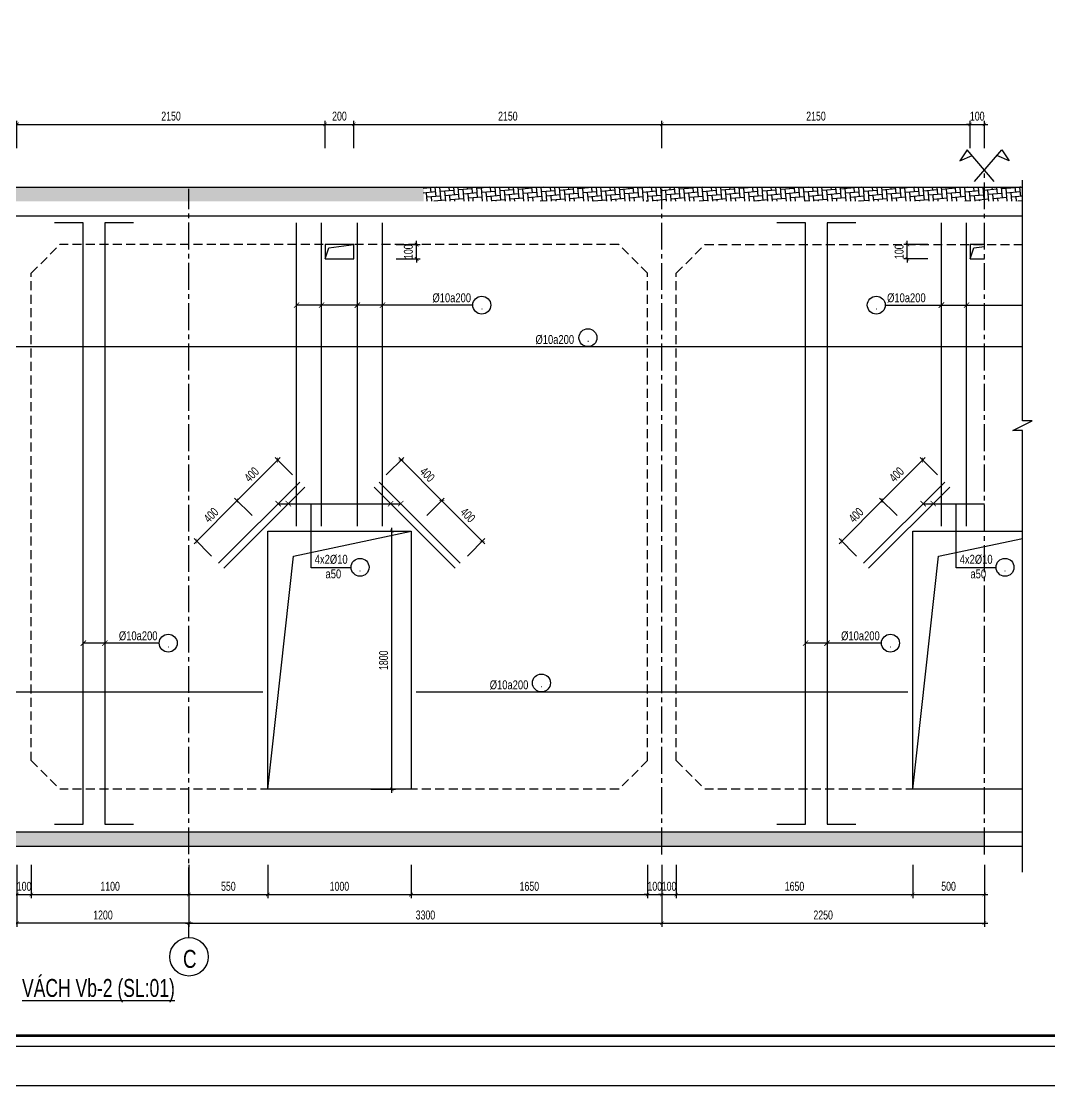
# Model space of a CAD drawing. Header units: millimetres. Extents: x -743195 to -406795, y -426565 to -367165.
# Drawn here: x -541139 to -512436, y -426565 to -396865 of the extents above; entities that cross this region are included whole.
import ezdxf
from ezdxf.enums import TextEntityAlignment as Align

# ---------------------------------------------------------------- set-up
doc = ezdxf.new("R2010")
doc.units = ezdxf.units.MM
doc.header["$LTSCALE"] = 1000
doc.header["$MEASUREMENT"] = 0
doc.linetypes.add('CENTER2', pattern=[1.125, 0.75, -0.125, 0.125, -0.125])
doc.linetypes.add('HIDDEN', pattern=[0.375, 0.25, -0.125])
for name, color, linetype in [('004HIDDEN', 252, 'HIDDEN'), ('8', 8, 'Continuous'), ('CDC-KHUNGTEN', 7, 'Continuous'), ('CDC.01.AXIS', 160, 'CENTER2'), ('CDC.02.DIM', 1, 'Continuous'), ('CDC.03.BORDER', 3, 'Continuous'), ('CDC.05.STEEL', 4, 'Continuous'), ('CDC.06.TEXT', 2, 'Continuous'), ('CDC.10.HATCH', 251, 'Continuous'), ('CDC.14.STEELNUM', 3, 'Continuous'), ('CDC.16.BIGTEXT', 6, 'Continuous'), ('KCS_CHI', 1, 'Continuous')]:
    doc.layers.add(name, color=color, linetype=linetype)
doc.styles.add('ARIAL', font='arial.ttf', dxfattribs={"width": 0.7})
doc.styles.add('KCS_SMTEXT', font='arial.ttf', dxfattribs={"width": 0.7})
doc.dimstyles.new('1.25', dxfattribs={"dimscale": 100, "dimtxt": 2.5, "dimasz": 1, "dimexe": 1, "dimexo": 0, "dimgap": 1, "dimtad": 1, "dimdec": 0, "dimlfac": 0.25, "dimdsep": 46, "dimtxsty": 'ARIAL', "dimblk": 'ARCHTICK', "dimcen": 1, "dimdle": 1, "dimclrd": 1, "dimclre": 1, "dimclrt": 2, "dimadec": 0, "dimazin": 0, "dimtfac": 0.00072, "dimtdec": 0, "dimtix": 1, "dimtmove": 2, "dimatfit": 3, "dimldrblk": 'ARCHTICK', "dimfxl": 1, "dimtolj": 1, "dimarcsym": 0})

# ---------------------------------------------------------------- blocks, each defined once
blk = doc.blocks.new('_ArchTick')
at = {"color": 0, "linetype": 'ByBlock', "const_width": 0.15}
blk.add_lwpolyline([(-0.5, -0.5), (0.5, 0.5)], dxfattribs=at)
blk = doc.blocks.new('*D171')
at = {"layer": 'CDC.02.DIM', "color": 1, "lineweight": -2, "transparency": 16777216}
for p, q in [((-536459, -420402), (-536459, -422131)), ((-523259, -420402), (-523259, -422131)), ((-536559, -422031), (-523159, -422031))]:
    blk.add_line(p, q, dxfattribs=at)
at = {"layer": 'Defpoints', "color": 0, "transparency": 16777216}
for p in [(-536459, -420402), (-523259, -420402), (-523259, -422031)]:
    blk.add_point(p, dxfattribs=at)
at = {"layer": 'CDC.02.DIM', "color": 1, "lineweight": -2, "transparency": 16777216, "xscale": 100, "yscale": 100, "zscale": 100, "rotation": 180}
blk.add_blockref('_ArchTick', (-536459, -422031), dxfattribs=at)
at = {"layer": 'CDC.02.DIM', "color": 1, "lineweight": -2, "transparency": 16777216, "xscale": 100, "yscale": 100, "zscale": 100}
blk.add_blockref('_ArchTick', (-523259, -422031), dxfattribs=at)
at = {"layer": 'CDC.02.DIM', "color": 2, "transparency": 16777216, "insert": (-529859, -421804), "char_height": 250, "attachment_point": 5, "style": 'ARIAL'}
blk.add_mtext('\\A1;3300', dxfattribs=at)
blk = doc.blocks.new('*D181')
at = {"layer": 'CDC.02.DIM', "color": 1, "lineweight": -2, "transparency": 16777216}
for p, q in [((-523259, -420402), (-523259, -422131)), ((-514259, -420402), (-514259, -422131)), ((-523359, -422031), (-514159, -422031))]:
    blk.add_line(p, q, dxfattribs=at)
at = {"layer": 'Defpoints', "color": 0, "transparency": 16777216}
for p in [(-523259, -420402), (-514259, -420402), (-514259, -422031)]:
    blk.add_point(p, dxfattribs=at)
at = {"layer": 'CDC.02.DIM', "color": 1, "lineweight": -2, "transparency": 16777216, "xscale": 100, "yscale": 100, "zscale": 100, "rotation": 180}
blk.add_blockref('_ArchTick', (-523259, -422031), dxfattribs=at)
at = {"layer": 'CDC.02.DIM', "color": 1, "lineweight": -2, "transparency": 16777216, "xscale": 100, "yscale": 100, "zscale": 100}
blk.add_blockref('_ArchTick', (-514259, -422031), dxfattribs=at)
at = {"layer": 'CDC.02.DIM', "color": 2, "transparency": 16777216, "insert": (-518759, -421804), "char_height": 250, "attachment_point": 5, "style": 'ARIAL'}
blk.add_mtext('\\A1;2250', dxfattribs=at)
blk = doc.blocks.new('*D185')
at = {"layer": 'CDC.02.DIM', "color": 1, "lineweight": -2, "transparency": 16777216}
for p, q in [((-541259, -420402), (-541259, -421331)), ((-540859, -420402), (-540859, -421331)), ((-541259, -421231), (-541359, -421231)), ((-541259, -421231), (-540859, -421231)), ((-540859, -421231), (-540759, -421231))]:
    blk.add_line(p, q, dxfattribs=at)
at = {"layer": 'Defpoints', "color": 0, "transparency": 16777216}
for p in [(-541259, -420402), (-540859, -420402), (-540859, -421231)]:
    blk.add_point(p, dxfattribs=at)
at = {"layer": 'CDC.02.DIM', "color": 1, "lineweight": -2, "transparency": 16777216, "xscale": 100, "yscale": 100, "zscale": 100}
blk.add_blockref('_ArchTick', (-541259, -421231), dxfattribs=at)
at = {"layer": 'CDC.02.DIM', "color": 1, "lineweight": -2, "transparency": 16777216, "xscale": 100, "yscale": 100, "zscale": 100, "rotation": 180}
blk.add_blockref('_ArchTick', (-540859, -421231), dxfattribs=at)
at = {"layer": 'CDC.02.DIM', "color": 2, "transparency": 16777216, "insert": (-541059, -421003), "char_height": 250, "attachment_point": 5, "style": 'ARIAL'}
blk.add_mtext('\\A1;100', dxfattribs=at)
blk = doc.blocks.new('*D186')
at = {"layer": 'CDC.02.DIM', "color": 1, "lineweight": -2, "transparency": 16777216}
for p, q in [((-540859, -420402), (-540859, -421331)), ((-536459, -420402), (-536459, -421331)), ((-540959, -421231), (-536359, -421231))]:
    blk.add_line(p, q, dxfattribs=at)
at = {"layer": 'Defpoints', "color": 0, "transparency": 16777216}
for p in [(-540859, -420402), (-536459, -420402), (-536459, -421231)]:
    blk.add_point(p, dxfattribs=at)
at = {"layer": 'CDC.02.DIM', "color": 1, "lineweight": -2, "transparency": 16777216, "xscale": 100, "yscale": 100, "zscale": 100, "rotation": 180}
blk.add_blockref('_ArchTick', (-540859, -421231), dxfattribs=at)
at = {"layer": 'CDC.02.DIM', "color": 1, "lineweight": -2, "transparency": 16777216, "xscale": 100, "yscale": 100, "zscale": 100}
blk.add_blockref('_ArchTick', (-536459, -421231), dxfattribs=at)
at = {"layer": 'CDC.02.DIM', "color": 2, "transparency": 16777216, "insert": (-538659, -421003), "char_height": 250, "attachment_point": 5, "style": 'ARIAL'}
blk.add_mtext('\\A1;1100', dxfattribs=at)
blk = doc.blocks.new('*D187')
at = {"layer": 'CDC.02.DIM', "color": 1, "lineweight": -2, "transparency": 16777216}
for p, q in [((-523659, -420402), (-523659, -421331)), ((-523259, -420402), (-523259, -421331)), ((-523659, -421231), (-523759, -421231)), ((-523659, -421231), (-523259, -421231)), ((-523259, -421231), (-523159, -421231))]:
    blk.add_line(p, q, dxfattribs=at)
at = {"layer": 'Defpoints', "color": 0, "transparency": 16777216}
for p in [(-523659, -420402), (-523259, -420402), (-523259, -421231)]:
    blk.add_point(p, dxfattribs=at)
at = {"layer": 'CDC.02.DIM', "color": 1, "lineweight": -2, "transparency": 16777216, "xscale": 100, "yscale": 100, "zscale": 100}
blk.add_blockref('_ArchTick', (-523659, -421231), dxfattribs=at)
at = {"layer": 'CDC.02.DIM', "color": 1, "lineweight": -2, "transparency": 16777216, "xscale": 100, "yscale": 100, "zscale": 100, "rotation": 180}
blk.add_blockref('_ArchTick', (-523259, -421231), dxfattribs=at)
at = {"layer": 'CDC.02.DIM', "color": 2, "transparency": 16777216, "insert": (-523459, -421003), "char_height": 250, "attachment_point": 5, "style": 'ARIAL'}
blk.add_mtext('\\A1;100', dxfattribs=at)
blk = doc.blocks.new('*D188')
at = {"layer": 'CDC.02.DIM', "color": 1, "lineweight": -2, "transparency": 16777216}
for p, q in [((-523259, -420402), (-523259, -421331)), ((-522859, -420402), (-522859, -421331)), ((-523259, -421231), (-523359, -421231)), ((-523259, -421231), (-522859, -421231)), ((-522859, -421231), (-522759, -421231))]:
    blk.add_line(p, q, dxfattribs=at)
at = {"layer": 'Defpoints', "color": 0, "transparency": 16777216}
for p in [(-523259, -420402), (-522859, -420402), (-522859, -421231)]:
    blk.add_point(p, dxfattribs=at)
at = {"layer": 'CDC.02.DIM', "color": 1, "lineweight": -2, "transparency": 16777216, "xscale": 100, "yscale": 100, "zscale": 100}
blk.add_blockref('_ArchTick', (-523259, -421231), dxfattribs=at)
at = {"layer": 'CDC.02.DIM', "color": 1, "lineweight": -2, "transparency": 16777216, "xscale": 100, "yscale": 100, "zscale": 100, "rotation": 180}
blk.add_blockref('_ArchTick', (-522859, -421231), dxfattribs=at)
at = {"layer": 'CDC.02.DIM', "color": 2, "transparency": 16777216, "insert": (-523059, -421003), "char_height": 250, "attachment_point": 5, "style": 'ARIAL'}
blk.add_mtext('\\A1;100', dxfattribs=at)
blk = doc.blocks.new('*D189')
at = {"layer": 'CDC.02.DIM', "color": 1, "lineweight": -2, "transparency": 16777216}
for p, q in [((-522859, -420402), (-522859, -421331)), ((-516259, -420402), (-516259, -421331)), ((-522959, -421231), (-516159, -421231))]:
    blk.add_line(p, q, dxfattribs=at)
at = {"layer": 'Defpoints', "color": 0, "transparency": 16777216}
for p in [(-522859, -420402), (-516259, -420402), (-516259, -421231)]:
    blk.add_point(p, dxfattribs=at)
at = {"layer": 'CDC.02.DIM', "color": 1, "lineweight": -2, "transparency": 16777216, "xscale": 100, "yscale": 100, "zscale": 100, "rotation": 180}
blk.add_blockref('_ArchTick', (-522859, -421231), dxfattribs=at)
at = {"layer": 'CDC.02.DIM', "color": 1, "lineweight": -2, "transparency": 16777216, "xscale": 100, "yscale": 100, "zscale": 100}
blk.add_blockref('_ArchTick', (-516259, -421231), dxfattribs=at)
at = {"layer": 'CDC.02.DIM', "color": 2, "transparency": 16777216, "insert": (-519559, -421003), "char_height": 250, "attachment_point": 5, "style": 'ARIAL'}
blk.add_mtext('\\A1;1650', dxfattribs=at)
blk = doc.blocks.new('*D196')
at = {"layer": 'CDC.02.DIM', "color": 1, "lineweight": -2, "transparency": 16777216}
for p, q in [((-535186, -410310), (-533913, -409037)), ((-533566, -409525), (-534055, -409037)), ((-534698, -410657), (-535186, -410168))]:
    blk.add_line(p, q, dxfattribs=at)
at = {"layer": 'Defpoints', "color": 0, "transparency": 16777216}
for p in [(-533984, -409108), (-533566, -409525), (-534698, -410657)]:
    blk.add_point(p, dxfattribs=at)
at = {"layer": 'CDC.02.DIM', "color": 1, "lineweight": -2, "transparency": 16777216, "xscale": 100, "yscale": 100, "zscale": 100}
for p, rotation in [((-533984, -409108), 45.00000000000148), ((-535115, -410239), 225.0000000000015)]:
    blk.add_blockref('_ArchTick', p, dxfattribs=dict(at, rotation=rotation))
at = {"layer": 'CDC.02.DIM', "color": 2, "transparency": 16777216, "insert": (-534710, -409512), "char_height": 250, "attachment_point": 5, "rotation": 45, "style": 'ARIAL'}
blk.add_mtext('\\A1;400', dxfattribs=at)
blk = doc.blocks.new('*D197')
at = {"layer": 'CDC.02.DIM', "color": 1, "lineweight": -2, "transparency": 16777216}
for p, q in [((-536317, -411441), (-535044, -410168)), ((-534698, -410657), (-535186, -410168)), ((-535829, -411788), (-536317, -411300))]:
    blk.add_line(p, q, dxfattribs=at)
at = {"layer": 'Defpoints', "color": 0, "transparency": 16777216}
for p in [(-535115, -410239), (-534698, -410657), (-535829, -411788)]:
    blk.add_point(p, dxfattribs=at)
at = {"layer": 'CDC.02.DIM', "color": 1, "lineweight": -2, "transparency": 16777216, "xscale": 100, "yscale": 100, "zscale": 100}
for p, rotation in [((-535115, -410239), 44.99999999999853), ((-536247, -411370), 224.9999999999985)]:
    blk.add_blockref('_ArchTick', p, dxfattribs=dict(at, rotation=rotation))
at = {"layer": 'CDC.02.DIM', "color": 2, "transparency": 16777216, "insert": (-535842, -410644), "char_height": 250, "attachment_point": 5, "rotation": 45, "style": 'ARIAL'}
blk.add_mtext('\\A1;400', dxfattribs=at)
blk = doc.blocks.new('*D198')
at = {"layer": 'CDC.02.DIM', "color": 1, "lineweight": -2, "transparency": 16777216}
for p, q in [((-530951, -409525), (-530463, -409037)), ((-529332, -410310), (-530604, -409037)), ((-529820, -410657), (-529332, -410168))]:
    blk.add_line(p, q, dxfattribs=at)
at = {"layer": 'Defpoints', "color": 0, "transparency": 16777216}
for p in [(-530534, -409108), (-530951, -409525), (-529820, -410657)]:
    blk.add_point(p, dxfattribs=at)
at = {"layer": 'CDC.02.DIM', "color": 1, "lineweight": -2, "transparency": 16777216, "xscale": 100, "yscale": 100, "zscale": 100}
for p, rotation in [((-530534, -409108), 134.9999999999985), ((-529402, -410239), 314.9999999999985)]:
    blk.add_blockref('_ArchTick', p, dxfattribs=dict(at, rotation=rotation))
at = {"layer": 'CDC.02.DIM', "color": 2, "transparency": 16777216, "insert": (-529807, -409512), "char_height": 250, "attachment_point": 5, "rotation": 315, "style": 'ARIAL'}
blk.add_mtext('\\A1;400', dxfattribs=at)
blk = doc.blocks.new('*D199')
at = {"layer": 'CDC.02.DIM', "color": 1, "lineweight": -2, "transparency": 16777216}
for p, q in [((-529820, -410657), (-529332, -410168)), ((-528200, -411441), (-529473, -410168)), ((-528689, -411788), (-528200, -411300))]:
    blk.add_line(p, q, dxfattribs=at)
at = {"layer": 'Defpoints', "color": 0, "transparency": 16777216}
for p in [(-529402, -410239), (-529820, -410657), (-528689, -411788)]:
    blk.add_point(p, dxfattribs=at)
at = {"layer": 'CDC.02.DIM', "color": 1, "lineweight": -2, "transparency": 16777216, "xscale": 100, "yscale": 100, "zscale": 100}
for p, rotation in [((-529402, -410239), 135.0000000000015), ((-528271, -411370), 315.0000000000015)]:
    blk.add_blockref('_ArchTick', p, dxfattribs=dict(at, rotation=rotation))
at = {"layer": 'CDC.02.DIM', "color": 2, "transparency": 16777216, "insert": (-528676, -410644), "char_height": 250, "attachment_point": 5, "rotation": 315, "style": 'ARIAL'}
blk.add_mtext('\\A1;400', dxfattribs=at)
blk = doc.blocks.new('*D200')
at = {"layer": 'CDC.02.DIM', "color": 1, "lineweight": -2, "transparency": 16777216}
for p, q in [((-530798, -418395), (-530798, -410995)), ((-531383, -411095), (-530698, -411095)), ((-531383, -418295), (-530698, -418295))]:
    blk.add_line(p, q, dxfattribs=at)
at = {"layer": 'Defpoints', "color": 0, "transparency": 16777216}
for p in [(-531383, -411095), (-530798, -411095), (-531383, -418295)]:
    blk.add_point(p, dxfattribs=at)
at = {"layer": 'CDC.02.DIM', "color": 1, "lineweight": -2, "transparency": 16777216, "xscale": 100, "yscale": 100, "zscale": 100}
for p, rotation in [((-530798, -411095), 90), ((-530798, -418295), 270)]:
    blk.add_blockref('_ArchTick', p, dxfattribs=dict(at, rotation=rotation))
at = {"layer": 'CDC.02.DIM', "color": 2, "transparency": 16777216, "insert": (-531026, -414695), "char_height": 250, "attachment_point": 5, "rotation": 90, "style": 'ARIAL'}
blk.add_mtext('\\A1;1800', dxfattribs=at)
blk = doc.blocks.new('*D201')
at = {"layer": 'CDC.02.DIM', "color": 1, "lineweight": -2, "transparency": 16777216}
for p, q in [((-530107, -403095), (-530107, -402995)), ((-530677, -403095), (-530007, -403095)), ((-530107, -403495), (-530107, -403095)), ((-530677, -403495), (-530007, -403495)), ((-530107, -403495), (-530107, -403595))]:
    blk.add_line(p, q, dxfattribs=at)
at = {"layer": 'Defpoints', "color": 0, "transparency": 16777216}
for p in [(-530677, -403095), (-530107, -403095), (-530677, -403495)]:
    blk.add_point(p, dxfattribs=at)
at = {"layer": 'CDC.02.DIM', "color": 1, "lineweight": -2, "transparency": 16777216, "xscale": 100, "yscale": 100, "zscale": 100}
for p, rotation in [((-530107, -403095), 270), ((-530107, -403495), 90)]:
    blk.add_blockref('_ArchTick', p, dxfattribs=dict(at, rotation=rotation))
at = {"layer": 'CDC.02.DIM', "color": 2, "transparency": 16777216, "insert": (-530335, -403295), "char_height": 250, "attachment_point": 5, "rotation": 90, "style": 'ARIAL'}
blk.add_mtext('\\A1;100', dxfattribs=at)
blk = doc.blocks.new('*D202')
at = {"layer": 'CDC.02.DIM', "color": 1, "lineweight": -2, "transparency": 16777216}
for p, q in [((-517186, -410310), (-515913, -409037)), ((-515566, -409525), (-516055, -409037)), ((-516698, -410657), (-517186, -410168))]:
    blk.add_line(p, q, dxfattribs=at)
at = {"layer": 'Defpoints', "color": 0, "transparency": 16777216}
for p in [(-515984, -409108), (-515566, -409525), (-516698, -410657)]:
    blk.add_point(p, dxfattribs=at)
at = {"layer": 'CDC.02.DIM', "color": 1, "lineweight": -2, "transparency": 16777216, "xscale": 100, "yscale": 100, "zscale": 100}
for p, rotation in [((-515984, -409108), 45.00000000000148), ((-517115, -410239), 225.0000000000015)]:
    blk.add_blockref('_ArchTick', p, dxfattribs=dict(at, rotation=rotation))
at = {"layer": 'CDC.02.DIM', "color": 2, "transparency": 16777216, "insert": (-516710, -409512), "char_height": 250, "attachment_point": 5, "rotation": 45, "style": 'ARIAL'}
blk.add_mtext('\\A1;400', dxfattribs=at)
blk = doc.blocks.new('*D203')
at = {"layer": 'CDC.02.DIM', "color": 1, "lineweight": -2, "transparency": 16777216}
for p, q in [((-518317, -411441), (-517044, -410168)), ((-516698, -410657), (-517186, -410168)), ((-517829, -411788), (-518317, -411300))]:
    blk.add_line(p, q, dxfattribs=at)
at = {"layer": 'Defpoints', "color": 0, "transparency": 16777216}
for p in [(-517115, -410239), (-516698, -410657), (-517829, -411788)]:
    blk.add_point(p, dxfattribs=at)
at = {"layer": 'CDC.02.DIM', "color": 1, "lineweight": -2, "transparency": 16777216, "xscale": 100, "yscale": 100, "zscale": 100}
for p, rotation in [((-517115, -410239), 44.99999999999853), ((-518247, -411370), 224.9999999999985)]:
    blk.add_blockref('_ArchTick', p, dxfattribs=dict(at, rotation=rotation))
at = {"layer": 'CDC.02.DIM', "color": 2, "transparency": 16777216, "insert": (-517842, -410644), "char_height": 250, "attachment_point": 5, "rotation": 45, "style": 'ARIAL'}
blk.add_mtext('\\A1;400', dxfattribs=at)
blk = doc.blocks.new('*D204')
at = {"layer": 'CDC.02.DIM', "color": 1, "lineweight": -2, "transparency": 16777216}
for p, q in [((-516410, -403095), (-516410, -402995)), ((-515841, -403095), (-516510, -403095)), ((-516410, -403495), (-516410, -403095)), ((-515841, -403495), (-516510, -403495)), ((-516410, -403495), (-516410, -403595))]:
    blk.add_line(p, q, dxfattribs=at)
at = {"layer": 'Defpoints', "color": 0, "transparency": 16777216}
for p in [(-516410, -403095), (-515841, -403095), (-515841, -403495)]:
    blk.add_point(p, dxfattribs=at)
at = {"layer": 'CDC.02.DIM', "color": 1, "lineweight": -2, "transparency": 16777216, "xscale": 100, "yscale": 100, "zscale": 100}
for p, rotation in [((-516410, -403095), 270), ((-516410, -403495), 90)]:
    blk.add_blockref('_ArchTick', p, dxfattribs=dict(at, rotation=rotation))
at = {"layer": 'CDC.02.DIM', "color": 2, "transparency": 16777216, "insert": (-516638, -403295), "char_height": 250, "attachment_point": 5, "rotation": 90, "style": 'ARIAL'}
blk.add_mtext('\\A1;100', dxfattribs=at)
blk = doc.blocks.new('*D208')
at = {"layer": 'CDC.02.DIM', "color": 1, "lineweight": -2, "transparency": 16777216}
for p, q in [((-541359, -399741), (-532559, -399741)), ((-541259, -400410), (-541259, -399641)), ((-532659, -400410), (-532659, -399641))]:
    blk.add_line(p, q, dxfattribs=at)
at = {"layer": 'Defpoints', "color": 0, "transparency": 16777216}
for p in [(-532659, -399741), (-541259, -400410), (-532659, -400410)]:
    blk.add_point(p, dxfattribs=at)
at = {"layer": 'CDC.02.DIM', "color": 1, "lineweight": -2, "transparency": 16777216, "xscale": 100, "yscale": 100, "zscale": 100, "rotation": 180}
blk.add_blockref('_ArchTick', (-541259, -399741), dxfattribs=at)
at = {"layer": 'CDC.02.DIM', "color": 1, "lineweight": -2, "transparency": 16777216, "xscale": 100, "yscale": 100, "zscale": 100}
blk.add_blockref('_ArchTick', (-532659, -399741), dxfattribs=at)
at = {"layer": 'CDC.02.DIM', "color": 2, "transparency": 16777216, "insert": (-536959, -399513), "char_height": 250, "attachment_point": 5, "style": 'ARIAL'}
blk.add_mtext('\\A1;2150', dxfattribs=at)
blk = doc.blocks.new('*D209')
at = {"layer": 'CDC.02.DIM', "color": 1, "lineweight": -2, "transparency": 16777216}
for p, q in [((-532759, -399741), (-531759, -399741)), ((-532659, -400410), (-532659, -399641)), ((-531859, -400410), (-531859, -399641))]:
    blk.add_line(p, q, dxfattribs=at)
at = {"layer": 'Defpoints', "color": 0, "transparency": 16777216}
for p in [(-531859, -399741), (-532659, -400410), (-531859, -400410)]:
    blk.add_point(p, dxfattribs=at)
at = {"layer": 'CDC.02.DIM', "color": 1, "lineweight": -2, "transparency": 16777216, "xscale": 100, "yscale": 100, "zscale": 100, "rotation": 180}
blk.add_blockref('_ArchTick', (-532659, -399741), dxfattribs=at)
at = {"layer": 'CDC.02.DIM', "color": 1, "lineweight": -2, "transparency": 16777216, "xscale": 100, "yscale": 100, "zscale": 100}
blk.add_blockref('_ArchTick', (-531859, -399741), dxfattribs=at)
at = {"layer": 'CDC.02.DIM', "color": 2, "transparency": 16777216, "insert": (-532259, -399513), "char_height": 250, "attachment_point": 5, "style": 'ARIAL'}
blk.add_mtext('\\A1;200', dxfattribs=at)
blk = doc.blocks.new('*D210')
at = {"layer": 'CDC.02.DIM', "color": 1, "lineweight": -2, "transparency": 16777216}
for p, q in [((-531959, -399741), (-523159, -399741)), ((-531859, -400410), (-531859, -399641)), ((-523259, -400410), (-523259, -399641))]:
    blk.add_line(p, q, dxfattribs=at)
at = {"layer": 'Defpoints', "color": 0, "transparency": 16777216}
for p in [(-523259, -399741), (-531859, -400410), (-523259, -400410)]:
    blk.add_point(p, dxfattribs=at)
at = {"layer": 'CDC.02.DIM', "color": 1, "lineweight": -2, "transparency": 16777216, "xscale": 100, "yscale": 100, "zscale": 100, "rotation": 180}
blk.add_blockref('_ArchTick', (-531859, -399741), dxfattribs=at)
at = {"layer": 'CDC.02.DIM', "color": 1, "lineweight": -2, "transparency": 16777216, "xscale": 100, "yscale": 100, "zscale": 100}
blk.add_blockref('_ArchTick', (-523259, -399741), dxfattribs=at)
at = {"layer": 'CDC.02.DIM', "color": 2, "transparency": 16777216, "insert": (-527559, -399513), "char_height": 250, "attachment_point": 5, "style": 'ARIAL'}
blk.add_mtext('\\A1;2150', dxfattribs=at)
blk = doc.blocks.new('*D211')
at = {"layer": 'CDC.02.DIM', "color": 1, "lineweight": -2, "transparency": 16777216}
for p, q in [((-523359, -399741), (-514559, -399741)), ((-523259, -400410), (-523259, -399641)), ((-514659, -400410), (-514659, -399641))]:
    blk.add_line(p, q, dxfattribs=at)
at = {"layer": 'Defpoints', "color": 0, "transparency": 16777216}
for p in [(-514659, -399741), (-523259, -400410), (-514659, -400410)]:
    blk.add_point(p, dxfattribs=at)
at = {"layer": 'CDC.02.DIM', "color": 1, "lineweight": -2, "transparency": 16777216, "xscale": 100, "yscale": 100, "zscale": 100, "rotation": 180}
blk.add_blockref('_ArchTick', (-523259, -399741), dxfattribs=at)
at = {"layer": 'CDC.02.DIM', "color": 1, "lineweight": -2, "transparency": 16777216, "xscale": 100, "yscale": 100, "zscale": 100}
blk.add_blockref('_ArchTick', (-514659, -399741), dxfattribs=at)
at = {"layer": 'CDC.02.DIM', "color": 2, "transparency": 16777216, "insert": (-518959, -399513), "char_height": 250, "attachment_point": 5, "style": 'ARIAL'}
blk.add_mtext('\\A1;2150', dxfattribs=at)
blk = doc.blocks.new('*D212')
at = {"layer": 'CDC.02.DIM', "color": 1, "lineweight": -2, "transparency": 16777216}
for p, q in [((-514659, -399741), (-514759, -399741)), ((-514659, -400410), (-514659, -399641)), ((-514659, -399741), (-514259, -399741)), ((-514259, -400410), (-514259, -399641)), ((-514259, -399741), (-514159, -399741))]:
    blk.add_line(p, q, dxfattribs=at)
at = {"layer": 'Defpoints', "color": 0, "transparency": 16777216}
for p in [(-514259, -399741), (-514659, -400410), (-514259, -400410)]:
    blk.add_point(p, dxfattribs=at)
at = {"layer": 'CDC.02.DIM', "color": 1, "lineweight": -2, "transparency": 16777216, "xscale": 100, "yscale": 100, "zscale": 100}
blk.add_blockref('_ArchTick', (-514659, -399741), dxfattribs=at)
at = {"layer": 'CDC.02.DIM', "color": 1, "lineweight": -2, "transparency": 16777216, "xscale": 100, "yscale": 100, "zscale": 100, "rotation": 180}
blk.add_blockref('_ArchTick', (-514259, -399741), dxfattribs=at)
at = {"layer": 'CDC.02.DIM', "color": 2, "transparency": 16777216, "insert": (-514459, -399513), "char_height": 250, "attachment_point": 5, "style": 'ARIAL'}
blk.add_mtext('\\A1;100', dxfattribs=at)
blk = doc.blocks.new('*D321')
at = {"layer": 'CDC.02.DIM', "color": 1, "lineweight": -2, "transparency": 16777216}
for p, q in [((-534259, -420402), (-534259, -421331)), ((-530259, -420402), (-530259, -421331)), ((-534359, -421231), (-530159, -421231))]:
    blk.add_line(p, q, dxfattribs=at)
at = {"layer": 'Defpoints', "color": 0, "transparency": 16777216}
for p in [(-534259, -420402), (-530259, -420402), (-530259, -421231)]:
    blk.add_point(p, dxfattribs=at)
at = {"layer": 'CDC.02.DIM', "color": 1, "lineweight": -2, "transparency": 16777216, "xscale": 100, "yscale": 100, "zscale": 100, "rotation": 180}
blk.add_blockref('_ArchTick', (-534259, -421231), dxfattribs=at)
at = {"layer": 'CDC.02.DIM', "color": 1, "lineweight": -2, "transparency": 16777216, "xscale": 100, "yscale": 100, "zscale": 100}
blk.add_blockref('_ArchTick', (-530259, -421231), dxfattribs=at)
at = {"layer": 'CDC.02.DIM', "color": 2, "transparency": 16777216, "insert": (-532259, -421003), "char_height": 250, "attachment_point": 5, "style": 'ARIAL'}
blk.add_mtext('\\A1;1000', dxfattribs=at)
blk = doc.blocks.new('*D322')
at = {"layer": 'CDC.02.DIM', "color": 1, "lineweight": -2, "transparency": 16777216}
for p, q in [((-530259, -420402), (-530259, -421331)), ((-523659, -420402), (-523659, -421331)), ((-530359, -421231), (-523559, -421231))]:
    blk.add_line(p, q, dxfattribs=at)
at = {"layer": 'Defpoints', "color": 0, "transparency": 16777216}
for p in [(-530259, -420402), (-523659, -420402), (-523659, -421231)]:
    blk.add_point(p, dxfattribs=at)
at = {"layer": 'CDC.02.DIM', "color": 1, "lineweight": -2, "transparency": 16777216, "xscale": 100, "yscale": 100, "zscale": 100, "rotation": 180}
blk.add_blockref('_ArchTick', (-530259, -421231), dxfattribs=at)
at = {"layer": 'CDC.02.DIM', "color": 1, "lineweight": -2, "transparency": 16777216, "xscale": 100, "yscale": 100, "zscale": 100}
blk.add_blockref('_ArchTick', (-523659, -421231), dxfattribs=at)
at = {"layer": 'CDC.02.DIM', "color": 2, "transparency": 16777216, "insert": (-526959, -421003), "char_height": 250, "attachment_point": 5, "style": 'ARIAL'}
blk.add_mtext('\\A1;1650', dxfattribs=at)
blk = doc.blocks.new('*D323')
at = {"layer": 'CDC.02.DIM', "color": 1, "lineweight": -2, "transparency": 16777216}
for p, q in [((-516259, -420402), (-516259, -421331)), ((-514259, -420402), (-514259, -421331)), ((-516359, -421231), (-514159, -421231))]:
    blk.add_line(p, q, dxfattribs=at)
at = {"layer": 'Defpoints', "color": 0, "transparency": 16777216}
for p in [(-516259, -420402), (-514259, -420402), (-514259, -421231)]:
    blk.add_point(p, dxfattribs=at)
at = {"layer": 'CDC.02.DIM', "color": 1, "lineweight": -2, "transparency": 16777216, "xscale": 100, "yscale": 100, "zscale": 100, "rotation": 180}
blk.add_blockref('_ArchTick', (-516259, -421231), dxfattribs=at)
at = {"layer": 'CDC.02.DIM', "color": 1, "lineweight": -2, "transparency": 16777216, "xscale": 100, "yscale": 100, "zscale": 100}
blk.add_blockref('_ArchTick', (-514259, -421231), dxfattribs=at)
at = {"layer": 'CDC.02.DIM', "color": 2, "transparency": 16777216, "insert": (-515259, -421003), "char_height": 250, "attachment_point": 5, "style": 'ARIAL'}
blk.add_mtext('\\A1;500', dxfattribs=at)
blk = doc.blocks.new('KHUNG A1')
at = {"layer": 'CDC-KHUNGTEN', "color": 8}
blk.add_lwpolyline([(10368.18, 709.17), (10447.22, 709.17), (10447.22, 1281.17), (9647.22, 1281.17), (9647.22, 709.17), (10368.18, 709.17)], dxfattribs=at)
at = {"layer": 'CDC-KHUNGTEN', "color": 255, "lineweight": 60}
blk.add_lwpolyline([(10366.22, 712.17), (10366.22, 1278.17), (9650.22, 1278.17), (9650.22, 712.17), (10366.22, 712.17)], close=True, dxfattribs=at)
at = {"layer": 'Defpoints', "color": 1, "ltscale": 0.2}
blk.add_lwpolyline([(9617.22, 698.17), (9617.22, 1292.17), (10458.22, 1292.17), (10458.22, 698.17), (9617.22, 698.17)], close=True, dxfattribs=at)
blk = doc.blocks.new('*D475')
at = {"layer": 'CDC.02.DIM', "color": 1, "lineweight": -2, "transparency": 16777216}
for p, q in [((-536459, -420402), (-536459, -421331)), ((-534259, -420402), (-534259, -421331)), ((-536559, -421231), (-534159, -421231))]:
    blk.add_line(p, q, dxfattribs=at)
at = {"layer": 'Defpoints', "color": 0, "transparency": 16777216}
for p in [(-536459, -420402), (-534259, -420402), (-534259, -421231)]:
    blk.add_point(p, dxfattribs=at)
at = {"layer": 'CDC.02.DIM', "color": 1, "lineweight": -2, "transparency": 16777216, "xscale": 100, "yscale": 100, "zscale": 100, "rotation": 180}
blk.add_blockref('_ArchTick', (-536459, -421231), dxfattribs=at)
at = {"layer": 'CDC.02.DIM', "color": 1, "lineweight": -2, "transparency": 16777216, "xscale": 100, "yscale": 100, "zscale": 100}
blk.add_blockref('_ArchTick', (-534259, -421231), dxfattribs=at)
at = {"layer": 'CDC.02.DIM', "color": 2, "transparency": 16777216, "insert": (-535359, -421003), "char_height": 250, "attachment_point": 5, "style": 'ARIAL'}
blk.add_mtext('\\A1;550', dxfattribs=at)
blk = doc.blocks.new('*D476')
at = {"layer": 'CDC.02.DIM', "color": 1, "lineweight": -2, "transparency": 16777216}
for p, q in [((-541259, -420402), (-541259, -422131)), ((-536459, -420402), (-536459, -422131)), ((-536359, -422031), (-541359, -422031))]:
    blk.add_line(p, q, dxfattribs=at)
at = {"layer": 'Defpoints', "color": 0, "transparency": 16777216}
for p in [(-541259, -420402), (-536459, -420402), (-541259, -422031)]:
    blk.add_point(p, dxfattribs=at)
at = {"layer": 'CDC.02.DIM', "color": 1, "lineweight": -2, "transparency": 16777216, "xscale": 100, "yscale": 100, "zscale": 100, "rotation": 180}
blk.add_blockref('_ArchTick', (-541259, -422031), dxfattribs=at)
at = {"layer": 'CDC.02.DIM', "color": 1, "lineweight": -2, "transparency": 16777216, "xscale": 100, "yscale": 100, "zscale": 100}
blk.add_blockref('_ArchTick', (-536459, -422031), dxfattribs=at)
at = {"layer": 'CDC.02.DIM', "color": 2, "transparency": 16777216, "insert": (-538859, -421804), "char_height": 250, "attachment_point": 5, "style": 'ARIAL'}
blk.add_mtext('\\A1;1200', dxfattribs=at)

msp = doc.modelspace()

# ---------------------------------------------------------------- hatches: boundary and pattern name
at = {"layer": '8'}
h = msp.add_hatch(dxfattribs=at)
h.set_pattern_fill('AR-HBONE', color=256, scale=32, angle=49.95578)
h.set_pattern_definition([(94.95578, (-954704.53, -394871.94), (-138.579015, 116.46397), [384, -128]), (184.95578, (-954715.59, -394744.42), (-138.579015, 116.46397), [384, -128])])
h.paths.add_polyline_path([(-529911.7, -401888), (-529911.7, -401495.4), (-560287.3, -401495.4), (-560287.3, -401888)])
h = msp.add_hatch(dxfattribs=at)
h.set_pattern_fill('AR-HBONE', color=256, scale=32, angle=49.95578)
h.set_pattern_definition([(94.95578, (-924337.08, -394871.94), (-138.579015, 116.46397), [384, -128]), (184.95578, (-924348.14, -394744.42), (-138.579015, 116.46397), [384, -128])])
h.paths.add_polyline_path([(-513199.2, -401888), (-513199.2, -401495.4), (-529919.8, -401495.4), (-529919.8, -401888)])
at = {"layer": 'CDC.10.HATCH'}
h = msp.add_hatch(dxfattribs=at)
h.set_pattern_fill('AR-CONC', color=256, scale=50, style=0)
h.set_pattern_definition([(50, (-481461.27, -279128.45), (358.6301, -31.37607), [37.5, -412.5]), (355, (-481461.27, -279128.45), (-69.3757, 376.0961), [30, -330]), (100.4514, (-481431.4, -279131.06), (289.2547, 344.7198), [31.8701, -350.57106]), (46.1842, (-481461.27, -279028.45), (533.6205, -82.7595), [56.25, -618.75]), (96.6356, (-481416.8, -279035.35), (467.3314, 487.059), [47.8051, -525.8565]), (351.1842, (-481461.27, -279028.45), (467.331, 487.0593), [45, -495]), (21, (-481411.27, -279053.45), (298.4535, -201.30945), [37.5, -412.5]), (326, (-481411.27, -279053.45), (121.6577, 362.575), [30, -330]), (71.4514, (-481386.4, -279070.23), (420.1113, 161.26525), [31.8701, -350.57106]), (37.5, (-481461.27, -279128.45), (6.07993, 166.44693), [0, -326, 0, -335, 0, -331.25]), (7.5, (-481461.27, -279128.45), (131.53477, 197.20586), [0, -191, 0, -318.5, 0, -126.25]), (327.5, (-481572.77, -279128.45), (266.91122, -11.27744), [0, -125, 0, -390, 0, -517.5]), (317.5, (-481622.77, -279128.45), (291.5931, 50.0525), [0, -162.5, 0, -259, 0, -367.5])])
h.paths.add_polyline_path([(-546458.8, -419495.4), (-559658.8, -419495.4), (-559658.8, -419895.4), (-546458.8, -419895.4)])
h.paths.add_polyline_path([(-525258.8, -419495.4), (-546458.8, -419495.4), (-546458.8, -419895.4), (-525258.8, -419895.4)])
h.paths.add_polyline_path([(-514258.8, -419895.4), (-514258.8, -419495.4), (-525258.8, -419495.4), (-525258.8, -419895.4)])

# ---------------------------------------------------------------- linework, layer by layer
at = {"layer": '004HIDDEN'}
for p, q in [((-540858.8, -403895.4), (-540058.8, -403095.4)), ((-524458.8, -403095.4), (-540058.8, -403095.4)), ((-523658.8, -403895.4), (-524458.8, -403095.4)), ((-522858.8, -403895.4), (-522058.8, -403095.4)), ((-522058.8, -403095.4), (-513199.2, -403095.4)), ((-540858.8, -417495.4), (-540858.8, -403895.4)), ((-523658.8, -417495.4), (-523658.8, -403895.4)), ((-522858.8, -417495.4), (-522858.8, -403895.4)), ((-540858.8, -417495.4), (-540058.8, -418295.4)), ((-523658.8, -417495.4), (-524458.8, -418295.4)), ((-522858.8, -417495.4), (-522058.8, -418295.4)), ((-524458.8, -418295.4), (-540058.8, -418295.4)), ((-513199.2, -418295.4), (-522058.8, -418295.4))]:
    msp.add_line(p, q, dxfattribs=at)
at = {"layer": 'CDC.01.AXIS'}
for p, q in [((-514258.8, -420109.8), (-514258.8, -401017.7)), ((-536458.8, -421231), (-536458.8, -401537)), ((-523258.8, -420109.8), (-523258.8, -401537))]:
    msp.add_line(p, q, dxfattribs=at)
at = {"layer": 'CDC.02.DIM'}
for p, q in [((-513199.2, -419895.4), (-561858.8, -419895.4)), ((-536458.8, -422431.3), (-536458.8, -422031.3))]:
    msp.add_line(p, q, dxfattribs=at)
at = {"layer": 'CDC.03.BORDER'}
for p, q in [((-514742, -400449.1), (-514947.9, -400757.8)), ((-514947.9, -400757.8), (-514601.9, -400614)), ((-513986.6, -401338), (-514742, -400449.1)), ((-514531, -401338), (-513775.6, -400449.1)), ((-513569.7, -400757.8), (-513915.7, -400614)), ((-513775.6, -400449.1), (-513569.7, -400757.8)), ((-561188.5, -401495.4), (-530971.4, -401495.4)), ((-530971.4, -401495.4), (-513199.2, -401495.4))]:
    msp.add_line(p, q, dxfattribs=at)
at = {"layer": 'CDC.03.BORDER', "ltscale": 5}
for p, q in [((-560258.8, -402295.4), (-513199.2, -402295.4)), ((-513199.2, -419495.4), (-561858.8, -419495.4))]:
    msp.add_line(p, q, dxfattribs=at)
at = {"layer": 'CDC.03.BORDER', "elevation": 0}
for points in [[(-532658.8, -403495.4), (-531858.8, -403495.4), (-531858.8, -403095.4), (-532658.8, -403095.4)], [(-534258.8, -411095.4), (-530258.8, -411095.4), (-530258.8, -418295.4), (-534258.8, -418295.4)]]:
    msp.add_lwpolyline(points, close=True, dxfattribs=at)
for points in [[(-514258.8, -403095.4), (-514658.8, -403095.4), (-514658.8, -403495.4), (-514258.8, -403495.4)], [(-513199.2, -418295.4), (-516258.8, -418295.4), (-516258.8, -411095.4), (-513199.2, -411095.4)]]:
    msp.add_lwpolyline(points, dxfattribs=at)
at = {"layer": 'CDC.05.STEEL', "ltscale": 5}
for p, q in [((-533458.8, -410955.4), (-533458.8, -402486.1)), ((-532758.8, -410955.4), (-532758.8, -402486.1)), ((-531758.8, -410955.4), (-531758.8, -402486.1)), ((-531058.8, -410955.4), (-531058.8, -402486.1)), ((-515458.8, -410955.4), (-515458.8, -402486.1)), ((-514758.8, -410955.4), (-514758.8, -402486.1)), ((-560118.8, -405943.7), (-513199.2, -405943.7)), ((-533367.9, -409723.6), (-535630.6, -411986.4)), ((-531149.8, -409723.6), (-528887, -411986.4)), ((-515367.9, -409723.6), (-517630.6, -411986.4)), ((-533226.4, -409865.1), (-535489.2, -412127.8)), ((-531291.2, -409865.1), (-529028.4, -412127.8)), ((-515226.4, -409865.1), (-517489.2, -412127.8)), ((-548318.8, -415578.4), (-534398.8, -415578.4)), ((-530118.8, -415578.4), (-516398.8, -415578.4))]:
    msp.add_line(p, q, dxfattribs=at)
at = {"layer": 'CDC.05.STEEL', "ltscale": 5, "elevation": 0}
for points in [[(-540207, -419268.6), (-539407, -419268.6), (-539407, -402486.1), (-540207, -402486.1)], [(-538007, -402486.1), (-538807, -402486.1), (-538807, -419268.6), (-538007, -419268.6)], [(-520051.1, -419268.6), (-519251.1, -419268.6), (-519251.1, -402486.1), (-520051.1, -402486.1)], [(-517851.1, -402486.1), (-518651.1, -402486.1), (-518651.1, -419268.6), (-517851.1, -419268.6)]]:
    msp.add_lwpolyline(points, dxfattribs=at)
at = {"layer": 'CDC.14.STEELNUM', "color": 1}
for centre in [(-528287.1, -404785.2), (-517276.4, -404785.2), (-525323.9, -405693.7), (-531684.1, -412101.2), (-513684.1, -412101.2), (-537037.3, -414216.5), (-516881.4, -414216.5), (-526622, -415328.4)]:
    msp.add_circle(centre, 250, dxfattribs=at)
at = {"layer": 'KCS_CHI'}
for p, q in [((-532658.8, -403495.4), (-532552.3, -403188)), ((-532552.3, -403188), (-531858.8, -403095.4)), ((-514658.8, -403495.4), (-514552.3, -403188)), ((-514552.3, -403188), (-514258.8, -403148.8)), ((-528537.1, -404785.2), (-533458.8, -404785.2)), ((-517026.4, -404785.2), (-513199.2, -404785.2)), ((-537287.3, -414216.5), (-539407, -414216.5)), ((-517131.4, -414216.5), (-519251.1, -414216.5))]:
    msp.add_line(p, q, dxfattribs=at)
at = {"layer": 'KCS_CHI', "color": 1}
for p, q in [((-533969.1, -410324.9), (-530548.5, -410324.9)), ((-515969.1, -410324.9), (-514258.8, -410324.9))]:
    msp.add_line(p, q, dxfattribs=at)
at = {"layer": 'KCS_CHI', "elevation": 0}
for points in [[(-513199.2, -420602.7), (-513199.2, -408280.3), (-513468.8, -408280.3), (-512929.5, -408010.6), (-513199.2, -408010.6), (-513199.2, -401295.6)], [(-534258.8, -418295.4), (-533544, -411793.9), (-530258.8, -411095.4)], [(-516258.8, -418295.4), (-515544, -411793.9), (-513199.2, -411295.3)]]:
    msp.add_lwpolyline(points, dxfattribs=at)
at = {"layer": 'KCS_CHI', "color": 1, "elevation": 0}
for points in [[(-531933.8, -412113), (-533044.8, -412113), (-533044.8, -410324.9)], [(-513933.8, -412113), (-515044.8, -412113), (-515044.8, -410324.9)]]:
    msp.add_lwpolyline(points, dxfattribs=at)
at = {"layer": 'KCS_CHI'}
msp.add_circle((-536458.8, -422968.2), 536.9, dxfattribs=at)

# ---------------------------------------------------------------- block references
at = {"xscale": 100, "yscale": 100, "zscale": 100}
msp.add_blockref('KHUNG A1', (-1536717.3, -496382.7), dxfattribs=at)
at = {"layer": 'KCS_CHI', "yscale": 150, "zscale": 100}
for p, xscale, rotation in [((-533458.1, -404784.5), -150, 270), ((-532758.1, -404785.2), -150, 270), ((-531758.8, -404785.2), -150, 270), ((-531058.8, -404785.2), -150, 270), ((-515458.1, -404784.5), -150, 270), ((-514758.1, -404785.2), -150, 270), ((-533969.1, -410324.9), 150, 90), ((-533686.2, -410324.9), 150, 90), ((-530831.4, -410324.9), -150, 270), ((-530548.5, -410324.9), -150, 270), ((-515969.1, -410324.9), 150, 90), ((-515686.2, -410324.9), 150, 90), ((-539407, -414216.5), -150, 270), ((-538807, -414216.5), -150, 270), ((-519251.1, -414216.5), -150, 270), ((-518651.1, -414216.5), -150, 270)]:
    msp.add_blockref('_ArchTick', p, dxfattribs=dict(at, xscale=xscale, rotation=rotation))

# ---------------------------------------------------------------- texts
at = {"layer": 'CDC.06.TEXT', "style": 'KCS_SMTEXT', "width": 0.75}
for s, p in [('%%C10a200', (-529663.9, -404705.2)), ('%%C10a200', (-516975.5, -404705.2)), ('%%C10a200', (-526788.1, -405869.5)), ('4x2%%C10', (-532948.3, -412002)), ('4x2%%C10', (-514948.3, -412002)), ('a50', (-532647.7, -412408.7)), ('a50', (-514647.7, -412408.7)), ('%%C10a200', (-538414.2, -414136.5)), ('%%C10a200', (-518258.2, -414136.5)), ('%%C10a200', (-528064.5, -415504.2))]:
    msp.add_text(s, height=250, dxfattribs=at).set_placement(p)
at = {"layer": 'CDC.06.TEXT', "color": 6, "style": 'KCS_SMTEXT', "width": 0.75}
msp.add_text('C', height=500, dxfattribs=at).set_placement((-536626.2, -423276.9))
at = {"layer": 'CDC.14.STEELNUM', "style": 'KCS_SMTEXT', "width": 0.6}
for p in [(-528281.3, -404785), (-517278.3, -404785), (-525318.1, -405693.5), (-531685.6, -412101.2), (-513685.6, -412101.2), (-537031.5, -414216.2), (-516875.6, -414216.2), (-526616.2, -415328.2)]:
    msp.add_text('.', height=250, dxfattribs=at).set_placement(p, align=Align.MIDDLE_CENTER)
at = {"layer": 'CDC.16.BIGTEXT', "style": 'KCS_SMTEXT', "width": 0.7}
msp.add_text('%%UVÁCH Vb-2 (SL:01)', height=500, dxfattribs=at).set_placement((-538985.5, -424087.2), align=Align.CENTER)

# ---------------------------------------------------------------- dimensions: what is measured, and where the dimension line sits
at = {"layer": 'CDC.02.DIM'}
for base, p1, p2, picture, middle in [((-532658.8, -399740.8), (-541258.8, -400409.9), (-532658.8, -400409.9), '*D208', (-536958.8, -399513.2)), ((-531858.8, -399740.8), (-532658.8, -400409.9), (-531858.8, -400409.9), '*D209', (-532258.8, -399513.2)), ((-523258.8, -399740.8), (-531858.8, -400409.9), (-523258.8, -400409.9), '*D210', (-527558.8, -399513.2)), ((-514658.8, -399740.8), (-523258.8, -400409.9), (-514658.8, -400409.9), '*D211', (-518958.8, -399513.2)), ((-514258.8, -399740.8), (-514658.8, -400409.9), (-514258.8, -400409.9), '*D212', (-514458.8, -399513.2)), ((-540858.8, -421231), (-541258.8, -420402.1), (-540858.8, -420402.1), '*D185', (-541058.8, -421003.3)), ((-541258.8, -422031.3), (-536458.8, -420402.1), (-541258.8, -420402.1), '*D476', (-538858.8, -421803.7)), ((-536458.8, -421231), (-540858.8, -420402.1), (-536458.8, -420402.1), '*D186', (-538658.8, -421003.3)), ((-523258.8, -422031.3), (-536458.8, -420402.1), (-523258.8, -420402.1), '*D171', (-529858.8, -421803.6)), ((-534258.8, -421231), (-536458.8, -420402.1), (-534258.8, -420402.1), '*D475', (-535358.8, -421003.3)), ((-530258.8, -421231), (-534258.8, -420402.1), (-530258.8, -420402.1), '*D321', (-532258.8, -421003.3)), ((-523658.8, -421231), (-530258.8, -420402.1), (-523658.8, -420402.1), '*D322', (-526958.8, -421003.3)), ((-523258.8, -421231), (-523658.8, -420402.1), (-523258.8, -420402.1), '*D187', (-523458.8, -421003.3)), ((-514258.8, -422031.3), (-523258.8, -420402.1), (-514258.8, -420402.1), '*D181', (-518758.8, -421803.7)), ((-522858.8, -421231), (-523258.8, -420402.1), (-522858.8, -420402.1), '*D188', (-523058.8, -421003.3)), ((-516258.8, -421231), (-522858.8, -420402.1), (-516258.8, -420402.1), '*D189', (-519558.8, -421003.3)), ((-514258.8, -421231), (-516258.8, -420402.1), (-514258.8, -420402.1), '*D323', (-515258.8, -421003.3))]:
    dim = msp.add_linear_dim(base=base, p1=p1, p2=p2, dimstyle='1.25', dxfattribs=at)
    dim.commit()
    dim.dimension.update_dxf_attribs({"geometry": picture, "text_midpoint": middle})
for base, p1, p2, picture, middle in [((-530107.2, -403095.4), (-530676.8, -403495.4), (-530676.8, -403095.4), '*D201', (-530334.8, -403295.4)), ((-516410.4, -403095.4), (-515840.9, -403495.4), (-515840.9, -403095.4), '*D204', (-516638.1, -403295.4)), ((-530798.3, -411095.4), (-531382.6, -418295.4), (-531382.6, -411095.4), '*D200', (-531025.9, -414695.4))]:
    dim = msp.add_linear_dim(base=base, p1=p1, p2=p2, angle=90, dimstyle='1.25', dxfattribs=at)
    dim.commit()
    dim.dimension.update_dxf_attribs({"geometry": picture, "text_midpoint": middle})
for p1, p2, distance, picture, middle in [((-534697.5, -410656.7), (-533566.1, -409525.3), 590.7, '*D196', (-534710.5, -409512.4)), ((-529820.1, -410656.7), (-530951.5, -409525.3), -590.7, '*D198', (-529807.1, -409512.4)), ((-516697.5, -410656.7), (-515566.1, -409525.3), 590.7, '*D202', (-516710.5, -409512.4)), ((-535828.9, -411788.1), (-534697.5, -410656.7), 590.7, '*D197', (-535841.9, -410643.7)), ((-528688.7, -411788.1), (-529820.1, -410656.7), -590.7, '*D199', (-528675.8, -410643.7)), ((-517828.9, -411788.1), (-516697.5, -410656.7), 590.7, '*D203', (-517841.9, -410643.7))]:
    dim = msp.add_aligned_dim(p1=p1, p2=p2, distance=distance, dimstyle='1.25', dxfattribs=at)
    dim.commit()
    dim.dimension.update_dxf_attribs({"geometry": picture, "text_midpoint": middle})

doc.saveas('drawing.dxf')
